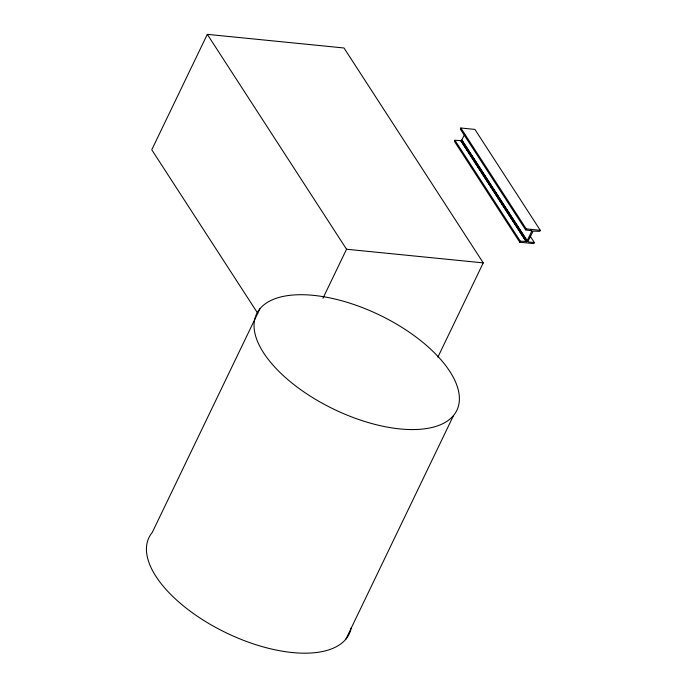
<?xml version="1.0" encoding="UTF-8"?>
<svg xmlns="http://www.w3.org/2000/svg" width="687" height="687" viewBox="0 0 687 687"><rect width="100%" height="100%" fill="white"/><g stroke="black" fill="none" stroke-linecap="round" stroke-linejoin="round"><path stroke-width="1.03" d="M454.931 140.277L520.299 241.163L526.766 241.541L531.918 230.841L525.692 229.956L460.324 129.07L460.84 128.005L474.906 129.405L540.274 230.291L539.759 231.356L533.121 231.09L528.166 241.051L528.483 241.961L534.366 242.563L533.851 243.627L519.784 242.228L454.416 141.342L454.931 140.277L461.398 140.663L464.695 134.386M437.885 357.12L483.244 262.872L344.015 47.987L207.311 34.35L151.767 149.766L257.797 313.392M259.875 308.832L152.256 532.451A111.122 52.341 25.7 0 0 226.925 633.174A111.122 52.341 25.7 0 0 351.289 627.635M322.942 298.278L346.54 249.235L207.311 34.35M519.784 242.228L520.299 241.163M525.692 229.956L526.208 228.883L460.84 128.005M345.939 639.073L453.557 415.455A111.122 52.341 25.7 0 0 337.832 299.73A111.122 52.341 25.7 0 0 278.759 371.238A111.122 52.341 25.7 0 0 453.557 415.455M526.208 228.883L540.274 230.291M346.54 249.235L483.244 262.872M530.785 229.501L531.953 231.296M530.725 229.664L531.893 231.467M530.278 236.259L534.366 242.563M461.956 140.079L527.324 240.965M461.853 140.251L527.221 241.128M461.733 140.406L527.092 241.283M461.578 140.543L526.938 241.429M461.398 140.663L526.766 241.541M461.209 140.749L526.577 241.635M461.02 140.818L526.388 241.704M460.831 140.852L526.19 241.73"/></g></svg>
